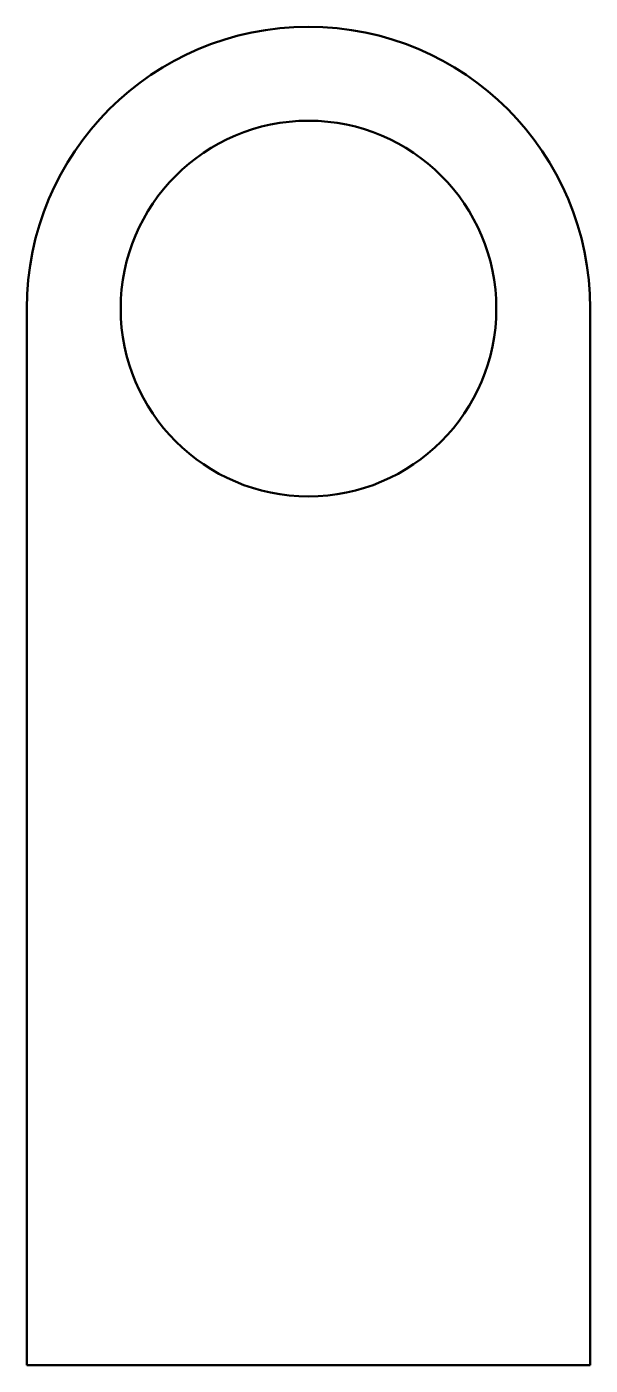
# Model space of a CAD drawing. Header units: millimetres. Extents: x 31.5 to 43.5, y 27.1 to 55.6.
import ezdxf

# ---------------------------------------------------------------- set-up
doc = ezdxf.new("R2010")
doc.units = ezdxf.units.MM
doc.header["$LTSCALE"] = 0.25
doc.layers.add('Visible (ISO)', color=7, linetype='Continuous', lineweight=50)

msp = doc.modelspace()

# ---------------------------------------------------------------- linework, layer by layer
at = {"layer": 'Visible (ISO)'}
for p, q in [((31.53, 27.058), (31.53, 49.558)), ((43.53, 27.058), (43.53, 49.558)), ((31.53, 27.058), (43.53, 27.058))]:
    msp.add_line(p, q, dxfattribs=at)
msp.add_circle((37.53, 49.558), 4, dxfattribs=at)
msp.add_arc((37.53, 49.558), 6, 0, 180, dxfattribs=at)

doc.saveas('drawing.dxf')
